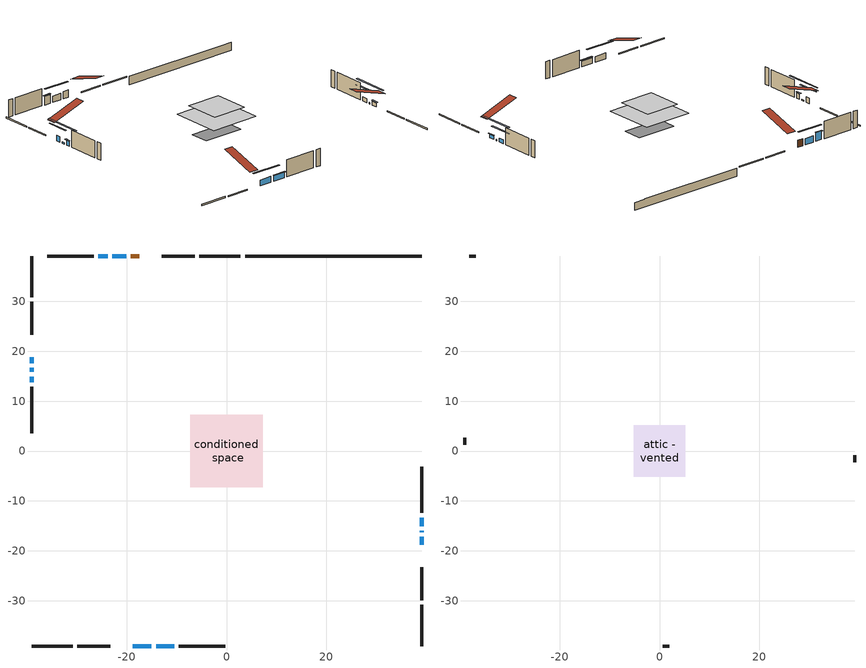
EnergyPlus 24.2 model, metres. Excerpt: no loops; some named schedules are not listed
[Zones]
conditioned space
 floor adiabatic (AdiabaticFloorConstruction): -7.32,-7.32 -7.32,7.32 7.32,7.32 7.32,-7.32 z3.42
 floor foundation (Slab1 construction): -6.03,-2.81 -6.03,2.81 6.03,2.81 6.03,-2.81 z-1.31
 wall outside (RimJoist1 construction): 2.8,39.09 -5.43,39.09 / -39.09,-39.09 -30.86,-39.09 / -39.09,39.09 -39.09,30.86 / 39.09,-39.09 39.09,-30.86 z0.98:1.28
 wall outside (RimJoist2 construction): -6.36,39.09 -12.99,39.09 / -29.93,-39.09 -23.3,-39.09 / -39.09,29.93 -39.09,23.3 / 39.09,-29.93 39.09,-23.3 z0.98:1.28
 wall outside (AdiabaticWallConstruction 1): -17.49,39.09 -19.2,39.09 z0.98:3.01
 wall outside (AdiabaticWallConstruction): 39.09,-18.79 39.09,-17.17 z0.98:2.03; -20.13,39.09 -22.88,39.09 z0.98:2.76; -39.09,18.79 -39.09,17.6 z0.98:2.53; -18.79,-39.09 -15.04,-39.09 z0.98:2.6; 39.09,-16.24 39.09,-15.96 / -39.09,16.67 -39.09,15.84 z0.98:1.34; -23.8,39.09 -25.67,39.09 z0.98:3.4; -39.09,14.91 -39.09,13.77 z0.98:2.47; -14.11,-39.09 -10.51,-39.09 z0.98:2.54; 39.09,-15.04 39.09,-13.35 z0.98:2.08
 wall outside (Wall1 construction): -26.6,39.09 -35.89,39.09 / -9.58,-39.09 -0.3,-39.09 / -39.09,12.84 -39.09,3.55 / 39.09,-12.42 39.09,-3.14 z0.98:5.86
 wall foundation (FoundationWall1 construction): 3.73,39.09,-1.31 3.73,39.09,0.98 35.55,39.09,0.98 35.55,39.09,0.87 39.09,39.09,0.87 39.09,39.09,-1.31
 window (WindowConstruction): 39.09,-18.79 39.09,-17.17 z0.98:2.03
 window (WindowConstruction 5): -20.13,39.09 -22.88,39.09 z0.98:2.76
 window (WindowConstruction 6): -39.09,18.79 -39.09,17.6 z0.98:2.53
 window (WindowConstruction 7): -18.79,-39.09 -15.04,-39.09 z0.98:2.6
 window (WindowConstruction 8): 39.09,-16.24 39.09,-15.96 z0.98:1.34
 window (WindowConstruction 9): -39.09,16.67 -39.09,15.84 z0.98:1.34
 window (WindowConstruction 1): -23.81,39.09 -25.67,39.09 z0.98:3.4
 window (WindowConstruction 2): -39.09,14.91 -39.09,13.77 z0.98:2.47
 window (WindowConstruction 3): -14.11,-39.09 -10.51,-39.09 z0.98:2.54
 window (WindowConstruction 4): 39.09,-15.04 39.09,-13.35 z0.98:2.07
 door (Door): -17.49,39.09 -19.2,39.09 z0.98:3.01
 ceiling adiabatic (AdiabaticFloorConstruction): 7.32,-7.32 7.32,7.32 -7.32,7.32 -7.32,-7.32 z3.42
attic - vented
 floor to conditioned space (Floor1 construction Reversed): -5.16,-5.16 -5.16,5.16 5.16,5.16 5.16,-5.16 z5.86
 wall outside (Wall3 construction): -36.81,39.09 -38.16,39.09 / 0.63,-39.09 1.97,-39.09 / -39.09,2.62 -39.09,1.28 / 39.09,-2.21 39.09,-0.87 z0.98:5.86
 roof outside (Roof1 construction): -16.57,39.09,5.86 -16.57,29.04,9.21 -13.92,29.04,9.21 -13.92,39.09,5.86; -19.72,-39.09,5.86 -19.72,-29.04,9.21 -22.37,-29.04,9.21 -22.37,-39.09,5.86; -39.09,19.72,5.86 -29.04,19.72,9.21 -29.04,22.37,9.21 -39.09,22.37,5.86; 39.09,-19.72,5.86 29.04,-19.72,9.21 29.04,-22.37,9.21 39.09,-22.37,5.86
shading: 39.09,-16.97 39.09,-18.99 39.5,-18.99 39.5,-16.97 z2.23; -25.52,39.09 -17.49,39.09 -17.49,39.5 -25.52,39.5 z5.4; -39.09,14.96 -39.09,21.43 -39.5,21.43 -39.5,14.96 z5.17; -12.4,-39.09 -21.43,-39.09 -21.43,-39.5 -12.4,-39.5 z5.24; 39.09,-10.88 39.09,-21.32 39.5,-21.32 39.5,-10.88 z6.42; -39.09,10.76 -39.09,21.75 -39.5,21.75 -39.5,10.76 z6.42; -25.87,39.09 -23.6,39.09 -23.6,39.5 -25.87,39.5 z3.6; -39.09,13.57 -39.09,15.11 -39.5,15.11 -39.5,13.57 z2.67; -10.31,-39.09 -14.32,-39.09 -14.32,-39.5 -10.31,-39.5 z2.74; 39.09,-10.71 39.09,-17.68 39.5,-17.68 39.5,-10.71 z4.71
[Building]
Building 1: Terrain=Suburbs
[Site:Location]
Montreal Intl AP_QC: Latitude {deg}=45.47; Longitude {deg}=-73.74; Time Zone {hr}=-5; Elevation {m}=36; Keep Site Location Information=Yes
[Site:GroundTemperature:Shallow]
2.07863, -0.316383, -0.508184, 0.628371, 5.19101, 9.73239, 13.6695, 16.1636, 16.3755, 14.347, 10.5102, 6.10817
[Site:WaterMainsTemperature]
Calculation Method=Schedule; Temperature Schedule=mains temperature schedule
[Material] Roughness=Rough; Thermal Absorptance=0.9
Name | Thickness {m} | Conductivity {W/m-K} | Density {kg/m3} | Specific Heat {J/kg-K} | Solar Absorptance | Visible Absorptance
asphalt or fiberglass shingles | 0.00635 | 0.162714 | 1121.4 | 1465.45 | 0.84 | 0.84
ceiling loosefill ins | 0.169333 | 0.0480833 | 16.02 | 1046.75 | 0.7 | 0.7
ceiling stud and cavity | 0.1397 | 0.0857699 | 65.682 | 1177.47 | 0.7 | 0.7
concrete 4.0 in. | 0.1016 | 1.803125 | 2242.8 | 837.4 | 0.7 | 0.7
concrete 8.0 in. | 0.2032 | 1.803125 | 2242.8 | 837.4 | 0.7 | 0.7
door material | 0.04445 | 0.0451087 | 512.64 | 1214.23 | 0.7 | 0.7
exterior vertical ins | 0.0480821 | 0.029427 | 32.04 | 1214.23 | 0.7 | 0.7
floor covering | 0.0127 | 0.0433444 | 54.468 | 1339.84 | 0.6 | 0.6
floor rigid ins; wall rigid ins 1 | 0.512978 | 0.029427 | 32.04 | 1214.23 | 0.7 | 0.7
floor stud and cavity | 0.1397 | 1.75129 | 37.0049 | 1207.88 | 0.7 | 0.7
furniture material conditioned space 1 | 0.1524 | 0.115458 | 640.8 | 1214.23 | 0.6 | 0.6
gypsum board | 0.0127 | 0.160291 | 801 | 837.4 | 0.6 | 0.6
gypsum board 1 | 0.0127 | 0.160291 | 801 | 837.4 | 0.7 | 0.7
osb sheathing 0.5 in. | 0.0127 | 0.115458 | 512.64 | 1214.23 | 0.7 | 0.7
osb sheathing 0.75 in. | 0.01905 | 0.115458 | 512.64 | 1214.23 | 0.7 | 0.7
osb sheathing 2.0 in. | 0.0508 | 0.115458 | 512.64 | 1214.23 | 0.7 | 0.7
rim joist stud and cavity | 0.0508 | 0.0451784 | 125.044 | 1163.47 | 0.6 | 0.6
rim joist stud and cavity 1 | 0.0508 | 0.0287471 | 125.044 | 1163.47 | 0.6 | 0.6
wall rigid ins | 0.051816 | 0.029427 | 32.04 | 1214.23 | 0.7 | 0.7
wall stud and cavity | 0.1397 | 0.543446 | 139.0536 | 1170.24 | 0.7 | 0.7
wall stud and cavity 1 | 0.0889 | 6.1454 | 50.32683 | 1063.81 | 0.6 | 0.6
wall stud and cavity 2 | 0.0889 | 0.380278 | 52.3479 | 1209.89 | 0.7 | 0.7
wall stud and cavity 3 | 0.0889 | 0.391764 | 83.0341 | 1211.67 | 0.7 | 0.7
wood siding | 0.0254 | 0.102417 | 544.68 | 1172.36 | 0.4 | 0.4
wood siding 1 | 0.00254 | 0.102417 | 544.68 | 1172.36 | 0.4 | 0.4
wood siding 2; wood siding 3; wood siding 4 | 0.0254 | 0.102417 | 544.68 | 1172.36 | 0.7 | 0.7
[WindowMaterial:SimpleGlazingSystem]
Name | U-Factor {W/m2-K} | Solar Heat Gain Coefficient
WindowMaterial | 2.95029 | 0.64
WindowMaterial 1 | 3.29438 | 0.7
WindowMaterial 2 | 2.91452 | 0.67
WindowMaterial 3 | 3.30005 | 0.68
WindowMaterial 4 | 2.94631 | 0.64
WindowMaterial 5 | 3.29835 | 0.69
WindowMaterial 6 | 2.91111 | 0.67
WindowMaterial 7 | 3.298918 | 0.68
WindowMaterial 8 | 3.26258 | 0.43
[Construction]
AdiabaticFloorConstruction: floor stud and cavity, floor rigid ins, osb sheathing 0.75 in., floor covering
AdiabaticWallConstruction: wood siding 3, wall rigid ins 1, wall stud and cavity 2, gypsum board
AdiabaticWallConstruction 1: wood siding 4, wall rigid ins 1, wall stud and cavity 2, gypsum board
Door: door material
Floor1 construction Reversed: gypsum board, ceiling stud and cavity, ceiling loosefill ins
FoundationWall1 construction: concrete 8.0 in., gypsum board 1
furniture construction conditioned space 1: furniture material conditioned space 1
PartitionWallConstruction: gypsum board, wall stud and cavity 3, gypsum board
RimJoist1 construction: wood siding 2, osb sheathing 2.0 in., rim joist stud and cavity
RimJoist2 construction: wood siding 2, osb sheathing 2.0 in., rim joist stud and cavity 1
Roof1 construction: asphalt or fiberglass shingles
Slab1 construction: concrete 4.0 in.
Wall1 construction: wood siding, wall rigid ins, osb sheathing 0.5 in., wall stud and cavity, gypsum board
Wall3 construction: wood siding 1, wall stud and cavity 1
WindowConstruction: WindowMaterial
WindowConstruction 1: WindowMaterial 1
WindowConstruction 2: WindowMaterial 2
WindowConstruction 3: WindowMaterial 3
WindowConstruction 4: WindowMaterial 4
WindowConstruction 5: WindowMaterial 5
WindowConstruction 6: WindowMaterial 6
WindowConstruction 7: WindowMaterial 7
WindowConstruction 8; WindowConstruction 9: WindowMaterial 8
[Zone] Multiplier=1; Part of Total Floor Area=Yes
Name | Volume {m3}
attic - vented | 57.8118
conditioned space | 704.6
[Space]
Name | Zone | Volume {m3}
attic - vented 1 | attic - vented | 57.8118
conditioned space 1 | conditioned space | 704.6
[ZoneInfiltration:EffectiveLeakageArea]
infil attic - vented 1: Zone or Space=attic - vented 1; Schedule=Always On Discrete; Effective Air Leakage Area {cm2}=4254.4; Stack Coefficient=0.000571961; Wind Coefficient=1.61586e-05
[ZoneMixing]
whole house fan mix: Zone or Space=attic - vented; Schedule=Always On Continuous; Design Flow Rate Calculation Method=Flow/Zone; Design Flow Rate {m3/s}=0; Source Zone or Space=conditioned space
[SurfaceProperty:ExposedFoundationPerimeter]
Slab1: Exposed Perimeter Calculation Method=TotalExposedPerimeter; Total Exposed Perimeter {m}=35.358
[InternalMass] Zone or ZoneList=conditioned space; Space or SpaceList=conditioned space 1
Name | Construction | Surface Area {m2}
furniture mass conditioned space 1 | furniture construction conditioned space 1 | 112.732
partition wall mass | PartitionWallConstruction | 281.83
[Lights]
interior lighting: Zone or ZoneList or Space or SpaceList=conditioned space 1; Schedule=interior lighting schedule; Design Level Calculation Method=LightingLevel; Lighting Level {W}=343.2; Return Air Fraction=0; Fraction Radiant=0.6; Fraction Visible=0.2; Fraction Replaceable=1
[People]
occupants: Zone or ZoneList or Space or SpaceList=conditioned space 1; Number of People Schedule=occupants schedule; Number of People Calculation Method=People; Number of People=3; Fraction Radiant=0.314171; Sensible Heat Fraction=0.56303; Activity Level Schedule=occupants activity schedule; Carbon Dioxide Generation Rate {m3/s-W}=0; Enable ASHRAE 55 Comfort Warnings=No; Mean Radiant Temperature Calculation Type=EnclosureAveraged
[ElectricEquipment] Zone or ZoneList or Space or SpaceList=conditioned space 1; Design Level Calculation Method=EquipmentLevel
Name | Schedule | Design Level {W} | Fraction Latent | Fraction Radiant | Fraction Lost
clothes dryer | clothes dryer schedule | 140.772 | 0.015 | 0.081 | 0.85
clothes washer | clothes washer schedule | 32.1985 | 0.03 | 0.162 | 0.7
cooking range | cooking range schedule | 215.147 | 0.08 | 0.432 | 0.2
dishwasher | dishwasher schedule | 66.8632 | 0.3 | 0.18 | 0.4
fridge | fridge schedule | 72.9452 | 0 | 0.6 | 0
mech vent house fan | mech vent house fan schedule | 0 | 0 | 0 | 1
mech vent house fan cfis | mech vent house fan cfis schedule | 0 | 0 | 0 | 0
misc plug loads | misc plug loads schedule | 494.7 | 0.045 | 0.513 | 0.1
whole house fan | Always On Discrete | 0 | 0 | 0 | 1
[OtherEquipment] Zone or ZoneList or Space or SpaceList=conditioned space 1; Design Level Calculation Method=EquipmentLevel
Name | Fuel Type | Schedule | Design Level {W} | Fraction Latent | Fraction Radiant | Fraction Lost
clothes dryer 1 | Electricity | clothes dryer schedule | 0 | 0.015 | 0.081 | 0.85
cooking range 1 | Electricity | cooking range schedule | 0 | 0.08 | 0.432 | 0.2
general water use latent | None | general water use schedule | 62.594 | 1 | 0 | 0
general water use sensible | None | general water use schedule | -61.6891 | 0 | 0.6 | 0
mech vent house fan latent load | None | Always On Discrete | 0 | 1 | 0 | 0
mech vent house fan sensible load | None | Always On Discrete | 0 | 0 | 0 | 0
water heater energy adjustment1 | Electricity | Always On Discrete | 0.01 | 0 | 0 | 1
[ZoneInfiltration:DesignFlowRate] Zone or ZoneList or Space or SpaceList=conditioned space 1; Schedule=Always On Discrete; Design Flow Rate Calculation Method=Flow/Zone; Design Flow Rate {m3/s}=0
infil flow; natural vent flow; whole house fan flow
[AvailabilityManager:Scheduled]
air source heat pump airloop Availability Manager: Schedule=Always On Discrete
[Foundation:Kiva]
Foundation Kiva 1: Initial Indoor Air Temperature {C}=21; Wall Height Above Grade {m}=0.979993; Wall Depth Below Slab {m}=0.2032; Custom Block Material Name 1=exterior vertical ins; Custom Block Depth 1 {m}=2.28999; Custom Block X Position 1 {m}=0.2159; Custom Block Z Position 1 {m}=0
[Foundation:Kiva:Settings]
Soil Conductivity {W/m-K}=0.849921; Soil Density {kg/m3}=1842.3; Soil Specific Heat {J/kg-K}=418.7; Ground Solar Absorptivity=0.9; Ground Thermal Absorptivity=0.9; Ground Surface Roughness {m}=0.03; Far-Field Width {m}=40; Deep-Ground Boundary Condition=ZeroFlux; Deep-Ground Depth {m}=40; Minimum Cell Dimension {m}=0.2; Maximum Cell Growth Coefficient=3; Simulation Timestep=Timestep
[Exterior:Lights]
exterior lighting: Schedule=exterior lighting schedule; Design Level {W}=75.6
[EnergyManagementSystem:GlobalVariable]
air_source_heat_pump_airloop_Fan_RTF
infil_program_Qfan
infil_program_Qinf
natural_vent_program_Qnv
natural_vent_program_Qwhf
[EnergyManagementSystem:Sensor]
Name | Output:Variable or Output:Meter Index Key | Output:Variable or Output:Meter
airflow_gain | infil flow | Infiltration Sensible Heat Gain Energy
airflow_gain_1 | natural vent flow | Infiltration Sensible Heat Gain Energy
airflow_gain_2 | whole house fan flow | Infiltration Sensible Heat Gain Energy
airflow_loss | infil flow | Infiltration Sensible Heat Loss Energy
airflow_loss_1 | natural vent flow | Infiltration Sensible Heat Loss Energy
airflow_loss_2 | whole house fan flow | Infiltration Sensible Heat Loss Energy
clg_load_cond |  | Cooling:EnergyTransfer:Zone:CONDITIONED SPACE
clg_sp_s; clg_sp_s_1 | cooling setpoint | Schedule Value
clothes_dryer_exhaust_0_sch_s | clothes dryer exhaust 0 schedule | Schedule Value
cool_season | cooling season schedule | Schedule Value
htg_load_cond |  | Heating:EnergyTransfer:Zone:CONDITIONED SPACE
htg_sp_s; htg_sp_s_1 | heating setpoint | Schedule Value
ig_ee_conv | clothes dryer | Electric Equipment Convective Heating Energy
ig_ee_conv_2 | cooking range | Electric Equipment Convective Heating Energy
ig_ee_conv_4 | fridge | Electric Equipment Convective Heating Energy
ig_ee_conv_5 | misc plug loads | Electric Equipment Convective Heating Energy
ig_ee_conv_6 | whole house fan | Electric Equipment Convective Heating Energy
ig_ee_rad | clothes dryer | Electric Equipment Radiant Heating Energy
ig_ee_rad_2 | cooking range | Electric Equipment Radiant Heating Energy
ig_ee_rad_4 | fridge | Electric Equipment Radiant Heating Energy
ig_ee_rad_5 | misc plug loads | Electric Equipment Radiant Heating Energy
ig_ee_rad_6 | whole house fan | Electric Equipment Radiant Heating Energy
ig_lgt_conv | interior lighting | Lights Convective Heating Energy
ig_lgt_rad | interior lighting | Lights Radiant Heating Energy
ig_lgt_vis | interior lighting | Lights Visible Radiation Heating Energy
ig_oe_conv | clothes dryer 1 | Other Equipment Convective Heating Energy
ig_oe_conv_1 | cooking range 1 | Other Equipment Convective Heating Energy
ig_oe_conv_2 | general water use latent | Other Equipment Convective Heating Energy
ig_oe_conv_3 | general water use sensible | Other Equipment Convective Heating Energy
ig_oe_conv_4 | water heater energy adjustment1 | Other Equipment Convective Heating Energy
ig_oe_rad | clothes dryer 1 | Other Equipment Radiant Heating Energy
ig_oe_rad_1 | cooking range 1 | Other Equipment Radiant Heating Energy
ig_oe_rad_2 | general water use latent | Other Equipment Radiant Heating Energy
ig_oe_rad_3 | general water use sensible | Other Equipment Radiant Heating Energy
ig_oe_rad_4 | water heater energy adjustment1 | Other Equipment Radiant Heating Energy
ig_ppl_conv | occupants | People Convective Heating Energy
ig_ppl_rad | occupants | People Radiant Heating Energy
im_conv | furniture mass conditioned space 1 | Surface Inside Face Convection Heat Gain Energy
im_conv_1 | partition wall mass | Surface Inside Face Convection Heat Gain Energy
im_ig | furniture mass conditioned space 1 | Surface Inside Face Internal Gains Radiation Heat Gain Energy
im_ig_1 | partition wall mass | Surface Inside Face Internal Gains Radiation Heat Gain Energy
im_lgt | furniture mass conditioned space 1 | Surface Inside Face Lights Radiation Heat Gain Energy
im_lgt_1 | partition wall mass | Surface Inside Face Lights Radiation Heat Gain Energy
im_sol | furniture mass conditioned space 1 | Surface Inside Face Solar Radiation Heat Gain Energy
im_sol_1 | partition wall mass | Surface Inside Face Solar Radiation Heat Gain Energy
im_surf | furniture mass conditioned space 1 | Surface Inside Face Net Surface Thermal Radiation Heat Gain Energy
im_surf_1 | partition wall mass | Surface Inside Face Net Surface Thermal Radiation Heat Gain Energy
mv_conv | mech vent house fan | Electric Equipment Convective Heating Energy
mv_conv_1 | mech vent house fan cfis | Electric Equipment Convective Heating Energy
mv_conv_2 | mech vent house fan latent load | Other Equipment Convective Heating Energy
mv_conv_3 | mech vent house fan sensible load | Other Equipment Convective Heating Energy
mv_rad | mech vent house fan | Electric Equipment Radiant Heating Energy
mv_rad_1 | mech vent house fan cfis | Electric Equipment Radiant Heating Energy
mv_rad_2 | mech vent house fan latent load | Other Equipment Radiant Heating Energy
mv_rad_3 | mech vent house fan sensible load | Other Equipment Radiant Heating Energy
natural_vent_s | natural vent schedule | Schedule Value
out_pb_s |  | Site Outdoor Air Barometric Pressure
out_wt_s |  | Site Outdoor Air Humidity Ratio
site_vw_s |  | Site Wind Speed
ss_back_out | Window1 | Surface Window Shortwave from Zone Back Out Window Heat Transfer Rate
ss_back_out_1 | Window10 | Surface Window Shortwave from Zone Back Out Window Heat Transfer Rate
ss_back_out_2 | Window12 | Surface Window Shortwave from Zone Back Out Window Heat Transfer Rate
ss_back_out_3 | Window13 | Surface Window Shortwave from Zone Back Out Window Heat Transfer Rate
ss_back_out_4 | Window16 | Surface Window Shortwave from Zone Back Out Window Heat Transfer Rate
ss_back_out_5 | Window17 | Surface Window Shortwave from Zone Back Out Window Heat Transfer Rate
ss_back_out_6 | Window3 | Surface Window Shortwave from Zone Back Out Window Heat Transfer Rate
ss_back_out_7 | Window4 | Surface Window Shortwave from Zone Back Out Window Heat Transfer Rate
ss_back_out_8 | Window5 | Surface Window Shortwave from Zone Back Out Window Heat Transfer Rate
ss_back_out_9 | Window8 | Surface Window Shortwave from Zone Back Out Window Heat Transfer Rate
ss_conv | Door1 | Surface Inside Face Convection Heat Gain Energy
ss_conv_1 | Window1 | Surface Inside Face Convection Heat Gain Energy
ss_conv_10 | Window8 | Surface Inside Face Convection Heat Gain Energy
ss_conv_2 | Window10 | Surface Inside Face Convection Heat Gain Energy
ss_conv_3 | Window12 | Surface Inside Face Convection Heat Gain Energy
ss_conv_4 | Window13 | Surface Inside Face Convection Heat Gain Energy
ss_conv_5 | Window16 | Surface Inside Face Convection Heat Gain Energy
ss_conv_6 | Window17 | Surface Inside Face Convection Heat Gain Energy
ss_conv_7 | Window3 | Surface Inside Face Convection Heat Gain Energy
ss_conv_8 | Window4 | Surface Inside Face Convection Heat Gain Energy
ss_conv_9 | Window5 | Surface Inside Face Convection Heat Gain Energy
ss_ig | Door1 | Surface Inside Face Internal Gains Radiation Heat Gain Energy
ss_ig_1 | Window1 | Surface Inside Face Internal Gains Radiation Heat Gain Energy
ss_ig_10 | Window8 | Surface Inside Face Internal Gains Radiation Heat Gain Energy
ss_ig_2 | Window10 | Surface Inside Face Internal Gains Radiation Heat Gain Energy
ss_ig_3 | Window12 | Surface Inside Face Internal Gains Radiation Heat Gain Energy
ss_ig_4 | Window13 | Surface Inside Face Internal Gains Radiation Heat Gain Energy
ss_ig_5 | Window16 | Surface Inside Face Internal Gains Radiation Heat Gain Energy
ss_ig_6 | Window17 | Surface Inside Face Internal Gains Radiation Heat Gain Energy
ss_ig_7 | Window3 | Surface Inside Face Internal Gains Radiation Heat Gain Energy
ss_ig_8 | Window4 | Surface Inside Face Internal Gains Radiation Heat Gain Energy
ss_ig_9 | Window5 | Surface Inside Face Internal Gains Radiation Heat Gain Energy
ss_lgt | Door1 | Surface Inside Face Lights Radiation Heat Gain Energy
ss_sol | Door1 | Surface Inside Face Solar Radiation Heat Gain Energy
ss_surf | Door1 | Surface Inside Face Net Surface Thermal Radiation Heat Gain Energy
ss_surf_1 | Window1 | Surface Inside Face Net Surface Thermal Radiation Heat Gain Energy
ss_surf_10 | Window8 | Surface Inside Face Net Surface Thermal Radiation Heat Gain Energy
ss_surf_2 | Window10 | Surface Inside Face Net Surface Thermal Radiation Heat Gain Energy
ss_surf_3 | Window12 | Surface Inside Face Net Surface Thermal Radiation Heat Gain Energy
ss_surf_4 | Window13 | Surface Inside Face Net Surface Thermal Radiation Heat Gain Energy
ss_surf_5 | Window16 | Surface Inside Face Net Surface Thermal Radiation Heat Gain Energy
ss_surf_6 | Window17 | Surface Inside Face Net Surface Thermal Radiation Heat Gain Energy
ss_surf_7 | Window3 | Surface Inside Face Net Surface Thermal Radiation Heat Gain Energy
ss_surf_8 | Window4 | Surface Inside Face Net Surface Thermal Radiation Heat Gain Energy
ss_surf_9 | Window5 | Surface Inside Face Net Surface Thermal Radiation Heat Gain Energy
ss_trans_in | Window1 | Surface Window Transmitted Solar Radiation Rate
ss_trans_in_1 | Window10 | Surface Window Transmitted Solar Radiation Rate
ss_trans_in_2 | Window12 | Surface Window Transmitted Solar Radiation Rate
ss_trans_in_3 | Window13 | Surface Window Transmitted Solar Radiation Rate
ss_trans_in_4 | Window16 | Surface Window Transmitted Solar Radiation Rate
ss_trans_in_5 | Window17 | Surface Window Transmitted Solar Radiation Rate
ss_trans_in_6 | Window3 | Surface Window Transmitted Solar Radiation Rate
ss_trans_in_7 | Window4 | Surface Window Transmitted Solar Radiation Rate
ss_trans_in_8 | Window5 | Surface Window Transmitted Solar Radiation Rate
ss_trans_in_9 | Window8 | Surface Window Transmitted Solar Radiation Rate
ss_trans_out | Window1 | Surface Inside Face Initial Transmitted Diffuse Transmitted Out Window Solar Radiation Rate
ss_trans_out_1 | Window10 | Surface Inside Face Initial Transmitted Diffuse Transmitted Out Window Solar Radiation Rate
ss_trans_out_2 | Window12 | Surface Inside Face Initial Transmitted Diffuse Transmitted Out Window Solar Radiation Rate
ss_trans_out_3 | Window13 | Surface Inside Face Initial Transmitted Diffuse Transmitted Out Window Solar Radiation Rate
ss_trans_out_4 | Window16 | Surface Inside Face Initial Transmitted Diffuse Transmitted Out Window Solar Radiation Rate
ss_trans_out_5 | Window17 | Surface Inside Face Initial Transmitted Diffuse Transmitted Out Window Solar Radiation Rate
ss_trans_out_6 | Window3 | Surface Inside Face Initial Transmitted Diffuse Transmitted Out Window Solar Radiation Rate
ss_trans_out_7 | Window4 | Surface Inside Face Initial Transmitted Diffuse Transmitted Out Window Solar Radiation Rate
ss_trans_out_8 | Window5 | Surface Inside Face Initial Transmitted Diffuse Transmitted Out Window Solar Radiation Rate
ss_trans_out_9 | Window8 | Surface Inside Face Initial Transmitted Diffuse Transmitted Out Window Solar Radiation Rate
s_conv | Floor1 | Surface Inside Face Convection Heat Gain Energy
s_conv_1 | FoundationWall1 | Surface Inside Face Convection Heat Gain Energy
s_conv_10 | RimJoist2:270 | Surface Inside Face Convection Heat Gain Energy
s_conv_11 | RimJoist2:90 | Surface Inside Face Convection Heat Gain Energy
s_conv_12 | Slab1 | Surface Inside Face Convection Heat Gain Energy
s_conv_13 | Wall1:0 | Surface Inside Face Convection Heat Gain Energy
s_conv_14 | Wall1:180 | Surface Inside Face Convection Heat Gain Energy
s_conv_15 | Wall1:270 | Surface Inside Face Convection Heat Gain Energy
s_conv_16 | Wall1:90 | Surface Inside Face Convection Heat Gain Energy
s_conv_2 | inferred conditioned ceiling | Surface Inside Face Convection Heat Gain Energy
s_conv_3 | inferred conditioned floor | Surface Inside Face Convection Heat Gain Energy
s_conv_4 | RimJoist1:0 | Surface Inside Face Convection Heat Gain Energy
s_conv_5 | RimJoist1:180 | Surface Inside Face Convection Heat Gain Energy
s_conv_6 | RimJoist1:270 | Surface Inside Face Convection Heat Gain Energy
s_conv_7 | RimJoist1:90 | Surface Inside Face Convection Heat Gain Energy
s_conv_8 | RimJoist2:0 | Surface Inside Face Convection Heat Gain Energy
s_conv_9 | RimJoist2:180 | Surface Inside Face Convection Heat Gain Energy
s_ig | Floor1 | Surface Inside Face Internal Gains Radiation Heat Gain Energy
s_ig_1 | FoundationWall1 | Surface Inside Face Internal Gains Radiation Heat Gain Energy
s_ig_10 | RimJoist2:270 | Surface Inside Face Internal Gains Radiation Heat Gain Energy
s_ig_11 | RimJoist2:90 | Surface Inside Face Internal Gains Radiation Heat Gain Energy
s_ig_12 | Slab1 | Surface Inside Face Internal Gains Radiation Heat Gain Energy
s_ig_13 | Wall1:0 | Surface Inside Face Internal Gains Radiation Heat Gain Energy
s_ig_14 | Wall1:180 | Surface Inside Face Internal Gains Radiation Heat Gain Energy
s_ig_15 | Wall1:270 | Surface Inside Face Internal Gains Radiation Heat Gain Energy
s_ig_16 | Wall1:90 | Surface Inside Face Internal Gains Radiation Heat Gain Energy
s_ig_2 | inferred conditioned ceiling | Surface Inside Face Internal Gains Radiation Heat Gain Energy
s_ig_3 | inferred conditioned floor | Surface Inside Face Internal Gains Radiation Heat Gain Energy
s_ig_4 | RimJoist1:0 | Surface Inside Face Internal Gains Radiation Heat Gain Energy
s_ig_5 | RimJoist1:180 | Surface Inside Face Internal Gains Radiation Heat Gain Energy
